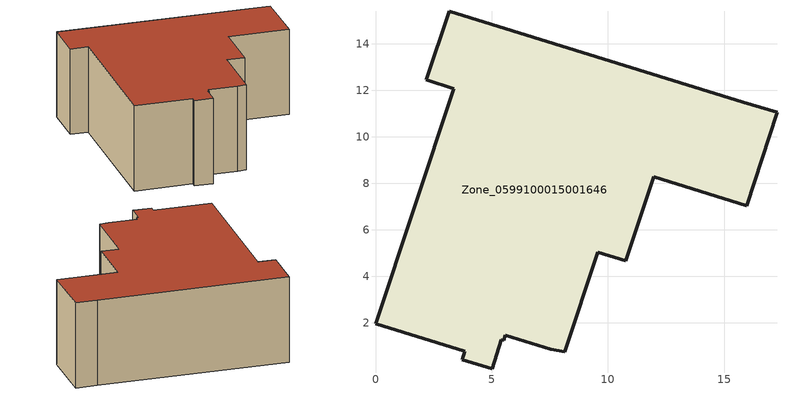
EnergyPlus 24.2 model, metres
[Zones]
Zone_0599100015001646
 floor ground (C_G): 0,1.96 3.36,12.08 2.19,12.45 3.17,15.4 15.83,11.48 17.28,11.05 15.97,7.04 11.97,8.28 10.77,4.66 9.57,5.03 8.14,0.75 7.54,0.86 5.59,1.47 5.51,1.24 5.41,1.26 5.01,0.03 3.73,0.42 3.85,0.77 z0.94
 wall outside (C_F): 15.97,7.04 17.28,11.05 15.83,11.48 3.17,15.4 2.19,12.45 3.36,12.08 0,1.96 3.85,0.77 3.73,0.42 5.01,0.03 5.41,1.26 5.51,1.24 5.59,1.47 7.54,0.86 8.14,0.75 9.57,5.03 10.77,4.66 11.97,8.28 15.97,7.04 z0.94:7.01
 roof outside (C_R): 5.51,1.24 5.59,1.47 7.54,0.86 8.14,0.75 9.57,5.03 10.77,4.66 11.97,8.28 15.97,7.04 17.28,11.05 15.83,11.48 3.17,15.4 2.19,12.45 3.36,12.08 0,1.96 3.85,0.77 3.73,0.42 5.01,0.03 5.41,1.26 z7.01
[BUILDING]
Pand.0599100015001646: North Axis=0; Terrain=City; Loads Convergence Tolerance Value=0.04; Temperature Convergence Tolerance Value=0.4; Solar Distribution=FullExterior; Maximum Number of Warmup Days=25; Minimum Number of Warmup Days=1
[Site:Location]
Rotterdam.The.Hague.AP_ZH_NLD Design_Conditions: Latitude=51.96; Longitude=4.45; Time Zone=1; Elevation=-4.5
[SITE:GROUNDTEMPERATURE:BUILDINGSURFACE]
18, 18, 18, 18, 18, 18, 18, 18, 18, 18, 18, 18
[MATERIAL] Thermal Absorptance=0.9; Solar Absorptance=0.7; Visible Absorptance=0.7
Name | Roughness | Thickness | Conductivity | Density | Specific Heat
G.D.1975-1991 | MediumSmooth | 0.15 | 0.288461 | 540 | 1210
F.D.1975-1991 | Rough | 0.3 | 0.230769 | 1920 | 840
R.D.1975-1991 | MediumRough | 0.2 | 0.153846 | 1500 | 1000
[CONSTRUCTION]
C_G: G.D.1975-1991
C_F: F.D.1975-1991
C_R: R.D.1975-1991
[ZONE]
Zone_0599100015001646: Type=1; Multiplier=1; Ceiling Height=Autocalculate; Volume=Autocalculate; Floor Area=autocalculate; Part of Total Floor Area=Yes
[ZONEINFILTRATION:DESIGNFLOWRATE]
Infil_Zone_0599100015001646: Zone or ZoneList or Space or SpaceList=Zone_0599100015001646; Schedule=AlwaysOn; Design Flow Rate Calculation Method=Flow/Area; Flow Rate per Floor Area=0.0042; Constant Term Coefficient=1; Temperature Term Coefficient=0; Velocity Term Coefficient=0; Velocity Squared Term Coefficient=0
[HVACTEMPLATE:ZONE:IDEALLOADSAIRSYSTEM]
Zone_0599100015001646: Maximum Heating Supply Air Temperature=50; Minimum Cooling Supply Air Temperature=13; Maximum Heating Supply Air Humidity Ratio=0.0156; Minimum Cooling Supply Air Humidity Ratio=0.0077; Heating Limit=NoLimit; Cooling Limit=NoLimit; Dehumidification Control Type=ConstantSensibleHeatRatio; Cooling Sensible Heat Ratio=0.7; Dehumidification Setpoint=60; Humidification Control Type=None; Humidification Setpoint=30; Outdoor Air Method=None; Outdoor Air Flow Rate per Person=0.00944; Outdoor Air Flow Rate per Zone Floor Area=0; Outdoor Air Flow Rate per Zone=0; Demand Controlled Ventilation Type=None; Outdoor Air Economizer Type=NoEconomizer; Heat Recovery Type=None; Sensible Heat Recovery Effectiveness=0.7; Latent Heat Recovery Effectiveness=0.65
[ZONECONTROL:THERMOSTAT]
ThermostatControl_Zone_0599100015001646: Zone or ZoneList=Zone_0599100015001646; Control Type Schedule=DualSetpointControlType; Control 1=Thermostat_Zone_0599100015001646; Temperature Difference Between Cutout And Setpoint=0
[THERMOSTATSETPOINT:DUALSETPOINT]
Thermostat_Zone_0599100015001646: Heating Setpoint Temperature Schedule=HeatingSetpoint_Zone_0599100015001646; Cooling Setpoint Temperature Schedule=CoolingSetpoint_Zone_0599100015001646
[SCHEDULE:COMPACT]
HeatingSetpoint_Zone_0599100015001646: Through: 12/31, For: AllDays, Until: 24:00, 21
CoolingSetpoint_Zone_0599100015001646: Through: 12/31, For: AllDays, Until: 24:00, 24
DualSetpointControlType: Through: 12/31, For: AllDays, Until: 24:00, 4
AlwaysOn: Through: 12/31, For: AllDays, Until: 24:00, 1
